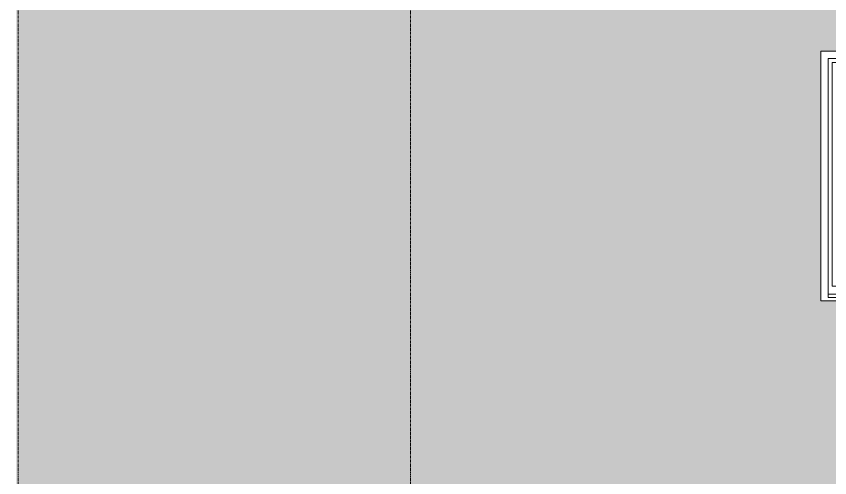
# Model space of a CAD drawing. Header units: millimetres. Extents: x -134153 to 99383, y -5233 to 35400.
# Drawn here: x -54963 to -50403, y 5607 to 8197 of the extents above; entities that cross this region are included whole.
import ezdxf

# ---------------------------------------------------------------- set-up
doc = ezdxf.new("R2010")
doc.units = ezdxf.units.MM
doc.linetypes.add('1 NÉT CALL OUT', pattern=[6, 3, -3])
doc.linetypes.add('Grid Line', pattern=[22.225, 12.7, -3.175, 3.175, -3.175])
for name, color, linetype, lineweight in [('A-DETL-GENF', 92, 'Continuous', 9), ('A-DETL-GENF-1', 92, '1 NÉT CALL OUT', 9), ('A-GLAZ', 151, 'Continuous', 9), ('A-GLAZ-3', 7, '1 NÉT CALL OUT', 9), ('A-WALL-PATT-2', 111, 'Continuous', 5), ('S-GRID-1', 1, 'Grid Line', 9)]:
    doc.layers.add(name, color=color, linetype=linetype, lineweight=lineweight)
pattern_1 = [(63.435, (-79954.8, 1311.3), (-0.002, 1625.6), [567.96, -3066.99]), (63.435, (-81580.4, 1311.3), (-0.002, 1625.6), [567.96, -3066.99]), (63.435, (-79176.65, 1625.35), (-0.002, 1625.6), [567.96, -3066.99]), (63.435, (-80802.25, 1625.35), (-0.002, 1625.6), [567.96, -3066.99]), (63.435, (-79294.4, 1514.5), (-0.002, 1625.6), [567.96, -3066.99]), (63.435, (-80920, 1514.5), (-0.002, 1625.6), [567.96, -3066.99]), (63.435, (-79414.5, 2149.4), (-0.002, 1625.6), [276.055, -3358.896]), (63.435, (-81040.1, 2149.4), (-0.002, 1625.6), [276.055, -3358.896]), (63.435, (-79493, 2051.15), (-0.002, 1625.6), [567.96, -3066.99]), (63.435, (-81118.6, 2051.15), (-0.002, 1625.6), [567.96, -3066.99]), (63.435, (-79479.15, 2121.7), (-0.002, 1625.6), [567.96, -3066.99]), (63.435, (-81104.76, 2121.7), (-0.002, 1625.6), [567.96, -3066.99]), (63.435, (-80135, 1812.2), (-0.002, 1625.6), [567.96, -3066.99]), (63.435, (-81760.6, 1812.2), (-0.002, 1625.6), [567.96, -3066.99]), (63.435, (-80121.15, 1895.35), (-0.002, 1625.6), [567.96, -3066.99]), (63.435, (-81746.75, 1895.35), (-0.002, 1625.6), [567.96, -3066.99]), (63.435, (-80117.4, 1955.3), (-0.002, 1625.6), [567.96, -3066.99]), (63.435, (-81743, 1955.3), (-0.002, 1625.6), [567.96, -3066.99])]

# ---------------------------------------------------------------- blocks, each defined once
blk = doc.blocks.new('1_FAMILY RVT - W01-WxH 1400x1400xmm-V42-TKCS_MẶT ĐỨNG HƯỚNG BẮC')
at = {"layer": 'A-DETL-GENF-1'}
blk.add_hatch(color=256, dxfattribs=at).paths.add_polyline_path([(-50048, 7262.1), (-49980.3, 7309.5), (-50048, 7357), (-50048, 7326.5), (-50183.5, 7326.5), (-50183.5, 7292.6), (-50048, 7292.6)])
at = {"layer": 'A-GLAZ'}
h = blk.add_hatch(dxfattribs=at)
h.set_pattern_fill('FP_1', color=256, style=0, pattern_type=2)
h.set_pattern_definition(pattern_1)
h.paths.add_polyline_path([(-50389, 6682.5), (-49774.7, 6682.5), (-49774.7, 7936.5), (-50389, 7936.5), (-50389, 7292.6)])
h.paths.add_polyline_path([(-50048, 7262.1), (-50048, 7292.6), (-50183.5, 7292.6), (-50183.5, 7326.5), (-50048, 7326.5), (-50048, 7357), (-49980.3, 7309.5), (-50004.4, 7292.6)])
h = blk.add_hatch(dxfattribs=at)
h.set_pattern_fill('FP_1', color=256, style=0, pattern_type=2)
h.set_pattern_definition(pattern_1)
h.paths.add_polyline_path([(-49116, 6682.5), (-49116, 7936.5), (-49730.3, 7936.5), (-49730.3, 6682.5)])
at = {"layer": 'A-DETL-GENF'}
for p, q in [((-50048, 7357), (-50048, 7326.5)), ((-49980.3, 7309.5), (-50048, 7357)), ((-49980.3, 7309.5), (-50048, 7357)), ((-50048, 7357), (-50048, 7326.5)), ((-50183.5, 7326.5), (-50183.5, 7292.6)), ((-50183.5, 7326.5), (-50048, 7326.5)), ((-50048, 7326.5), (-50183.5, 7326.5)), ((-50183.5, 7326.5), (-50183.5, 7292.6)), ((-49980.3, 7309.5), (-50048, 7262.1)), ((-50048, 7262.1), (-49980.3, 7309.5)), ((-50183.5, 7292.6), (-50048, 7292.6)), ((-50183.5, 7292.6), (-50048, 7292.6)), ((-50048, 7292.6), (-50048, 7262.1)), ((-50048, 7292.6), (-50048, 7262.1))]:
    blk.add_line(p, q, dxfattribs=at)
at = {"layer": 'A-GLAZ'}
for p, q in [((-49052.5, 8000), (-50452.5, 8000)), ((-50452.5, 8000), (-50452.5, 6600)), ((-49052.5, 8000), (-49052.5, 6600)), ((-50411.6, 7959.1), (-49093.4, 7959.1)), ((-50411.6, 6619), (-50411.6, 7959.1)), ((-50389, 7936.5), (-50389, 6682.5)), ((-49774.7, 7936.5), (-50389, 7936.5)), ((-49774.7, 7959.1), (-49774.7, 6619)), ((-49730.3, 6682.5), (-49730.3, 7936.5)), ((-49730.3, 7936.5), (-49116, 7936.5)), ((-49116, 7936.5), (-49116, 6682.5)), ((-49093.4, 6619), (-49093.4, 7959.1)), ((-50389, 6682.5), (-49774.7, 6682.5)), ((-49116, 6682.5), (-49730.3, 6682.5)), ((-49774.7, 6638.1), (-50411.6, 6638.1)), ((-49774.7, 6638.1), (-50411.6, 6638.1)), ((-49093.4, 6619), (-50411.6, 6619)), ((-49052.5, 6600), (-50452.5, 6600))]:
    blk.add_line(p, q, dxfattribs=at)

msp = doc.modelspace()

# ---------------------------------------------------------------- hatches: boundary and pattern name
at = {"layer": 'A-WALL-PATT-2'}
h = msp.add_hatch(color=256, dxfattribs=at)
h.paths.add_polyline_path([(-54962.6, 5550), (-46362.6, 5550), (-46362.6, 8950), (-54962.6, 8950), (-54962.6, 7620.9)])
h.paths.add_polyline_path([(-49093.4, 6600), (-50452.5, 6600), (-50452.5, 8000), (-49052.5, 8000), (-49052.5, 6600)])

# ---------------------------------------------------------------- linework, layer by layer
at = {"layer": 'S-GRID-1'}
for p, q in [((-54952.6, 207.3), (-54952.6, 30285.9)), ((-52752.6, 207.3), (-52752.6, 30285.9))]:
    msp.add_line(p, q, dxfattribs=at)

# ---------------------------------------------------------------- block references
at = {"layer": 'A-GLAZ-3'}
msp.add_blockref('1_FAMILY RVT - W01-WxH 1400x1400xmm-V42-TKCS_MẶT ĐỨNG HƯỚNG BẮC', (0, 0), dxfattribs=at)

doc.saveas('drawing.dxf')
